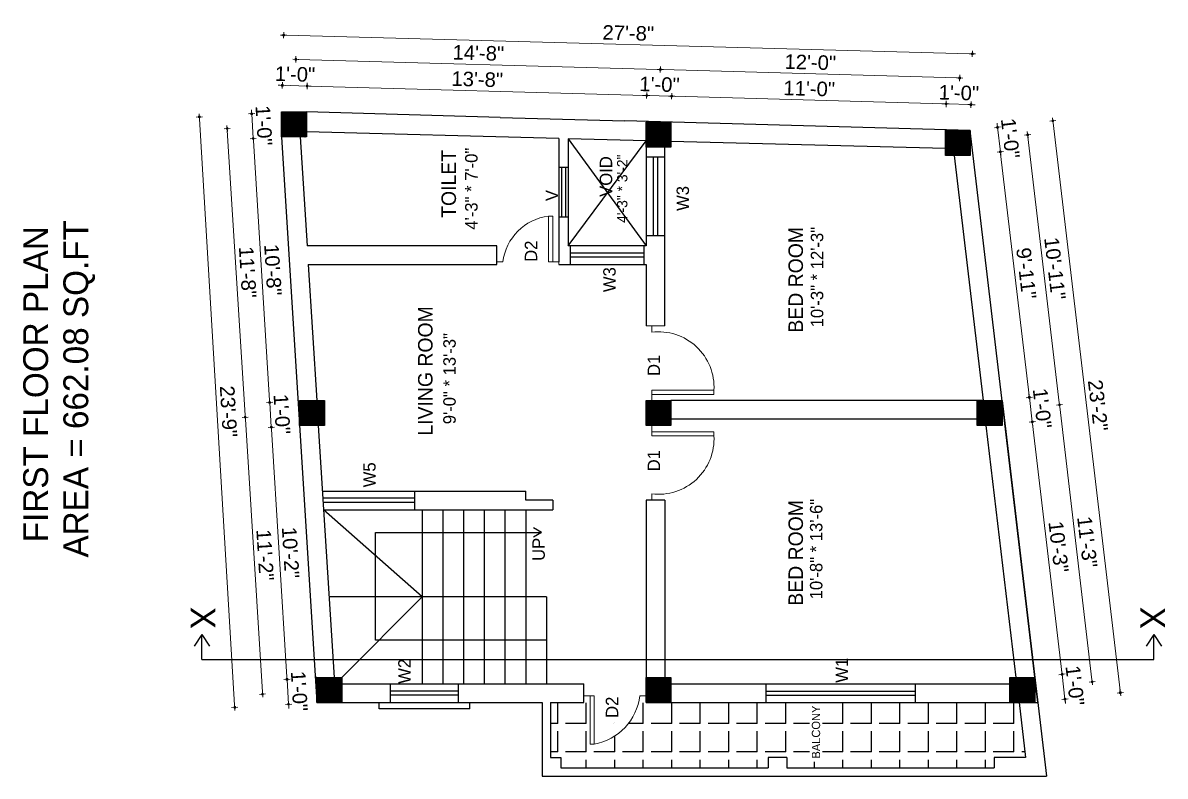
# Model space of a CAD drawing. Header units: inches. Extents: x 10143 to 33197, y -150 to 3760.
# Drawn here: x 25724 to 26275, y 2307 to 2671 of the extents above; entities that cross this region are included whole.
import ezdxf
from ezdxf.enums import TextEntityAlignment as Align

# ---------------------------------------------------------------- set-up
doc = ezdxf.new("R2010")
doc.units = ezdxf.units.IN
doc.header["$LTSCALE"] = 0.5
doc.header["$MEASUREMENT"] = 0
doc.header["$PDMODE"] = 66
for name, color, linetype, lineweight in [('0.13', 2, 'Continuous', 13), ('DW TEXT', 92, 'Continuous', 15), ('ELEVATION', 85, 'Continuous', 9), ('hatch', 9, 'Continuous', 0), ('Toilet', 7, 'Continuous', 25)]:
    doc.layers.add(name, color=color, linetype=linetype, lineweight=lineweight)
doc.styles.add('CEN', font='GOTHIC.TTF')
doc.styles.get("Standard").update_dxf_attribs({"font": 'arial.ttf'})
doc.dimstyles.new('S8', dxfattribs={"dimtxt": 5, "dimasz": 1, "dimexe": 6, "dimexo": 18, "dimgap": 1.9375, "dimtad": 1, "dimdec": 0, "dimzin": 3, "dimdsep": 46, "dimlunit": 4, "dimtxsty": 'Standard', "dimblk": 'dot 2', "dimcen": 12, "dimse1": 1, "dimse2": 1, "dimclrd": 1, "dimclre": 1, "dimclrt": 256, "dimadec": 0, "dimazin": 0, "dimtfac": 0.75, "dimtdec": 0, "dimtix": 1, "dimtmove": 1, "dimatfit": 3, "dimldrblk": 'DOT', "dimfxl": 1, "dimtolj": 1, "dimtzin": 0, "dimlwd": 9, "dimlwe": 9, "dimarcsym": 0})
pattern_1 = [(225, (29598.20586, 2601.5891), (0.0883883476, -0.0883883476), [])]

# ---------------------------------------------------------------- blocks, each defined once
blk = doc.blocks.new('dot1')
at = {"layer": 'hatch'}
h = blk.add_hatch(color=256, dxfattribs=at)
edge = h.paths.add_edge_path()
edge.add_arc((0, 0), 1, 0, 360)
for p, q in [((3, 0), (-3, 0)), ((0, 3), (0, -3))]:
    blk.add_line(p, q, dxfattribs=at)
blk.add_circle((0, 0), 1, dxfattribs=at)
blk = doc.blocks.new('dot 2')
at = {"layer": 'hatch', "xscale": 0.5, "yscale": 0.5, "zscale": 0.5}
blk.add_blockref('dot1', (0, 0), dxfattribs=at)
blk = doc.blocks.new('*D1853')
at = {"layer": 'Defpoints', "color": 0, "transparency": 16777216}
for p in [(26212.06, 2354.74), (26225.18, 2356.29), (26213.48, 2342.74)]:
    blk.add_point(p, dxfattribs=at)
at = {"layer": 'Toilet', "color": 1, "lineweight": 9, "transparency": 16777216}
for p, q in [((26225.06, 2357.28), (26224.94, 2358.27)), ((26226.59, 2344.29), (26225.18, 2356.29)), ((26226.71, 2343.29), (26226.83, 2342.3))]:
    blk.add_line(p, q, dxfattribs=at)
for p, rotation in [((26225.18, 2356.29), 276.7273510482261), ((26226.59, 2344.29), 96.72735104822614)]:
    blk.add_blockref('dot 2', p, dxfattribs=dict(at, rotation=rotation))
at = {"layer": 'Toilet', "transparency": 16777216, "insert": (26231.36, 2350.93), "char_height": 7, "attachment_point": 5, "rotation": 276.7274}
blk.add_mtext('\\A1;1\'-0"', dxfattribs=at)
blk = doc.blocks.new('_Dot')
at = {"color": 0, "linetype": 'ByBlock', "lineweight": -2}
blk.add_line((-0.5, 0), (-1, 0), dxfattribs=at)
at = {"color": 0, "linetype": 'ByBlock', "const_width": 0.5}
blk.add_lwpolyline([(-0.25, 0, 1), (0.25, 0, 1)], format="xyb", close=True, dxfattribs=at)
blk = doc.blocks.new('*D1854')
at = {"layer": 'Defpoints', "color": 0, "transparency": 16777216}
for p in [(26196.3, 2476.36), (26210.81, 2478.07), (26212.06, 2354.74)]:
    blk.add_point(p, dxfattribs=at)
at = {"layer": 'Toilet', "color": 1, "lineweight": 9, "transparency": 16777216}
blk.add_line((26225.06, 2357.28), (26210.93, 2477.08), dxfattribs=at)
for p, rotation in [((26210.81, 2478.07), 96.72735104827724), ((26225.18, 2356.29), 276.7273510482772)]:
    blk.add_blockref('dot 2', p, dxfattribs=dict(at, rotation=rotation))
at = {"layer": 'Toilet', "transparency": 16777216, "insert": (26223.47, 2417.83), "char_height": 7, "attachment_point": 5, "rotation": 276.7274}
blk.add_mtext('\\A1;10\'-3"', dxfattribs=at)
blk = doc.blocks.new('*D1855')
at = {"layer": 'Defpoints', "color": 0, "transparency": 16777216}
for p in [(26209.41, 2489.91), (26196.3, 2488.36), (26196.3, 2476.36)]:
    blk.add_point(p, dxfattribs=at)
at = {"layer": 'Toilet', "color": 1, "lineweight": 9, "transparency": 16777216}
for p, q in [((26209.3, 2490.9), (26209.18, 2491.9)), ((26210.81, 2478.07), (26209.41, 2489.91)), ((26210.93, 2477.08), (26211.04, 2476.09))]:
    blk.add_line(p, q, dxfattribs=at)
for p, rotation in [((26209.41, 2489.91), 276.7273510482772), ((26210.81, 2478.07), 96.72735104827724)]:
    blk.add_blockref('dot 2', p, dxfattribs=dict(at, rotation=rotation))
at = {"layer": 'Toilet', "transparency": 16777216, "insert": (26215.59, 2484.64), "char_height": 7, "attachment_point": 5, "rotation": 276.7274}
blk.add_mtext('\\A1;1\'-0"', dxfattribs=at)
blk = doc.blocks.new('*D1856')
at = {"layer": 'Defpoints', "color": 0, "transparency": 16777216}
for p in [(26180.93, 2606.64), (26195.44, 2608.35), (26196.3, 2488.36)]:
    blk.add_point(p, dxfattribs=at)
at = {"layer": 'Toilet', "color": 1, "lineweight": 9, "transparency": 16777216}
blk.add_line((26209.3, 2490.9), (26195.56, 2607.36), dxfattribs=at)
for p, rotation in [((26195.44, 2608.35), 96.72735104827724), ((26209.41, 2489.91), 276.7273510482772)]:
    blk.add_blockref('dot 2', p, dxfattribs=dict(at, rotation=rotation))
at = {"layer": 'Toilet', "transparency": 16777216, "insert": (26207.9, 2549.78), "char_height": 7, "attachment_point": 5, "rotation": 276.7274}
blk.add_mtext('\\A1;9\'-11"', dxfattribs=at)
blk = doc.blocks.new('*D1857')
at = {"layer": 'Defpoints', "color": 0, "transparency": 16777216}
for p in [(26180.93, 2618.64), (26194.05, 2620.19), (26180.93, 2606.64)]:
    blk.add_point(p, dxfattribs=at)
at = {"layer": 'Toilet', "color": 1, "lineweight": 9, "transparency": 16777216}
for p, q in [((26193.93, 2621.18), (26193.81, 2622.17)), ((26195.44, 2608.35), (26194.05, 2620.19)), ((26195.56, 2607.36), (26195.68, 2606.37))]:
    blk.add_line(p, q, dxfattribs=at)
for p, rotation in [((26194.05, 2620.19), 276.7273510482772), ((26195.44, 2608.35), 96.72735104827724)]:
    blk.add_blockref('dot 2', p, dxfattribs=dict(at, rotation=rotation))
at = {"layer": 'Toilet', "transparency": 16777216, "insert": (26200.22, 2614.92), "char_height": 7, "attachment_point": 5, "rotation": 276.7274}
blk.add_mtext('\\A1;1\'-0"', dxfattribs=at)
blk = doc.blocks.new('*D1858')
at = {"layer": 'Defpoints', "color": 0, "transparency": 16777216}
for p in [(26174.93, 2612.64), (26223.94, 2486.33), (26190.3, 2482.36)]:
    blk.add_point(p, dxfattribs=at)
at = {"layer": 'Toilet', "color": 1, "lineweight": 9, "transparency": 16777216}
blk.add_line((26208.69, 2615.62), (26223.83, 2487.32), dxfattribs=at)
for p, rotation in [((26208.58, 2616.61), 96.72735104822522), ((26223.94, 2486.33), 276.7273510482252)]:
    blk.add_blockref('dot 2', p, dxfattribs=dict(at, rotation=rotation))
at = {"layer": 'Toilet', "transparency": 16777216, "insert": (26221.73, 2552.12), "char_height": 7, "attachment_point": 5, "rotation": 276.7274}
blk.add_mtext('\\A1;10\'-11"', dxfattribs=at)
blk = doc.blocks.new('*D1859')
at = {"layer": 'Defpoints', "color": 0, "transparency": 16777216}
for p in [(26190.3, 2482.36), (26239.7, 2352.71), (26206.06, 2348.74)]:
    blk.add_point(p, dxfattribs=at)
at = {"layer": 'Toilet', "color": 1, "lineweight": 9, "transparency": 16777216}
blk.add_line((26224.06, 2485.34), (26239.59, 2353.7), dxfattribs=at)
for p, rotation in [((26223.94, 2486.33), 96.72735104827724), ((26239.7, 2352.71), 276.7273510482772)]:
    blk.add_blockref('dot 2', p, dxfattribs=dict(at, rotation=rotation))
at = {"layer": 'Toilet', "transparency": 16777216, "insert": (26237.3, 2420.17), "char_height": 7, "attachment_point": 5, "rotation": 276.7274}
blk.add_mtext('\\A1;11\'-3"', dxfattribs=at)
blk = doc.blocks.new('*D1860')
at = {"layer": 'Defpoints', "color": 0, "transparency": 16777216}
for p in [(26220.73, 2623.33), (26180.93, 2618.64), (26213.48, 2342.74)]:
    blk.add_point(p, dxfattribs=at)
at = {"layer": 'Toilet', "color": 1, "lineweight": 9, "transparency": 16777216}
blk.add_line((26253.16, 2348.43), (26220.85, 2622.34), dxfattribs=at)
for p, rotation in [((26220.73, 2623.33), 96.72735104822537), ((26253.27, 2347.43), 276.7273510482254)]:
    blk.add_blockref('dot 2', p, dxfattribs=dict(at, rotation=rotation))
at = {"layer": 'Toilet', "transparency": 16777216, "insert": (26242.48, 2486.03), "char_height": 7, "attachment_point": 5, "rotation": 276.7274}
blk.add_mtext('\\A1;23\'-2"', dxfattribs=at)
blk = doc.blocks.new('*D1861')
at = {"layer": 'Defpoints', "color": 0, "transparency": 16777216}
for p in [(26031.45, 2648.07), (26030.57, 2616.69), (26174.93, 2612.64)]:
    blk.add_point(p, dxfattribs=at)
at = {"layer": 'Toilet', "color": 1, "lineweight": 9, "transparency": 16777216}
blk.add_line((26174.81, 2644.05), (26032.45, 2648.04), dxfattribs=at)
for p, rotation in [((26031.45, 2648.07), 178.3940478382747), ((26175.81, 2644.02), 358.3940478382747)]:
    blk.add_blockref('dot 2', p, dxfattribs=dict(at, rotation=rotation))
at = {"layer": 'Toilet', "transparency": 16777216, "insert": (26103.79, 2651.55), "char_height": 7, "attachment_point": 5, "rotation": 358.394}
blk.add_mtext('\\A1;12\'-0"', dxfattribs=at)
blk = doc.blocks.new('*D1862')
at = {"layer": 'Defpoints', "color": 0, "transparency": 16777216}
for p in [(25855.72, 2653), (25854.84, 2621.61), (26030.57, 2616.69)]:
    blk.add_point(p, dxfattribs=at)
at = {"layer": 'Toilet', "color": 1, "lineweight": 9, "transparency": 16777216}
blk.add_line((26030.45, 2648.1), (25856.72, 2652.97), dxfattribs=at)
for p, rotation in [((25855.72, 2653), 178.3940478382136), ((26031.45, 2648.07), 358.3940478382136)]:
    blk.add_blockref('dot 2', p, dxfattribs=dict(at, rotation=rotation))
at = {"layer": 'Toilet', "transparency": 16777216, "insert": (25943.74, 2656.04), "char_height": 7, "attachment_point": 5, "rotation": 358.394}
blk.add_mtext('\\A1;14\'-8"', dxfattribs=at)
blk = doc.blocks.new('*D1808')
at = {"layer": 'Defpoints', "color": 0, "transparency": 16777216}
for p in [(26169.28, 2631.49), (26168.93, 2618.98), (26180.93, 2618.64)]:
    blk.add_point(p, dxfattribs=at)
at = {"layer": 'Toilet', "color": 1, "lineweight": 9, "transparency": 16777216}
for p, q in [((26168.28, 2631.51), (26167.28, 2631.54)), ((26181.28, 2631.15), (26169.28, 2631.49)), ((26182.28, 2631.12), (26183.28, 2631.09))]:
    blk.add_line(p, q, dxfattribs=at)
for p, rotation in [((26169.28, 2631.49), 358.3940478382726), ((26181.28, 2631.15), 178.3940478382726)]:
    blk.add_blockref('dot 2', p, dxfattribs=dict(at, rotation=rotation))
at = {"layer": 'Toilet', "transparency": 16777216, "insert": (26175.44, 2636.83), "char_height": 7, "attachment_point": 5, "rotation": 358.394}
blk.add_mtext('\\A1;1\'-0"', dxfattribs=at)
blk = doc.blocks.new('*D1863')
at = {"layer": 'Defpoints', "color": 0, "transparency": 16777216}
for p in [(26036.92, 2635.2), (26036.57, 2622.69), (26168.93, 2618.98)]:
    blk.add_point(p, dxfattribs=at)
at = {"layer": 'Toilet', "color": 1, "lineweight": 9, "transparency": 16777216}
blk.add_line((26168.28, 2631.51), (26037.92, 2635.17), dxfattribs=at)
for p, rotation in [((26036.92, 2635.2), 178.3940478382136), ((26169.28, 2631.49), 358.3940478382136)]:
    blk.add_blockref('dot 2', p, dxfattribs=dict(at, rotation=rotation))
at = {"layer": 'Toilet', "transparency": 16777216, "insert": (26103.26, 2638.85), "char_height": 7, "attachment_point": 5, "rotation": 358.394}
blk.add_mtext('\\A1;11\'-0"', dxfattribs=at)
blk = doc.blocks.new('*D1864')
at = {"layer": 'Defpoints', "color": 0, "transparency": 16777216}
for p in [(26024.93, 2635.53), (26024.57, 2622.69), (26036.57, 2622.69)]:
    blk.add_point(p, dxfattribs=at)
at = {"layer": 'Toilet', "color": 1, "lineweight": 9, "transparency": 16777216}
for p, q in [((26023.93, 2635.56), (26022.93, 2635.59)), ((26036.92, 2635.2), (26024.93, 2635.53)), ((26037.92, 2635.17), (26038.92, 2635.14))]:
    blk.add_line(p, q, dxfattribs=at)
for p, rotation in [((26024.93, 2635.53), 358.3940478382136), ((26036.92, 2635.2), 178.3940478382136)]:
    blk.add_blockref('dot 2', p, dxfattribs=dict(at, rotation=rotation))
at = {"layer": 'Toilet', "transparency": 16777216, "insert": (26031.08, 2640.87), "char_height": 7, "attachment_point": 5, "rotation": 358.394}
blk.add_mtext('\\A1;1\'-0"', dxfattribs=at)
blk = doc.blocks.new('*D1865')
at = {"layer": 'Defpoints', "color": 0, "transparency": 16777216}
for p in [(25861.19, 2640.12), (25860.84, 2627.61), (26024.57, 2622.69)]:
    blk.add_point(p, dxfattribs=at)
at = {"layer": 'Toilet', "color": 1, "lineweight": 9, "transparency": 16777216}
blk.add_line((26023.93, 2635.56), (25862.19, 2640.1), dxfattribs=at)
for p, rotation in [((25861.19, 2640.12), 178.3940478382136), ((26024.93, 2635.53), 358.3940478382136)]:
    blk.add_blockref('dot 2', p, dxfattribs=dict(at, rotation=rotation))
at = {"layer": 'Toilet', "transparency": 16777216, "insert": (25943.21, 2643.34), "char_height": 7, "attachment_point": 5, "rotation": 358.394}
blk.add_mtext('\\A1;13\'-8"', dxfattribs=at)
blk = doc.blocks.new('*D1866')
at = {"layer": 'Defpoints', "color": 0, "transparency": 16777216}
for p in [(25849.2, 2640.46), (25848.84, 2627.61), (25860.84, 2627.61)]:
    blk.add_point(p, dxfattribs=at)
at = {"layer": 'Toilet', "color": 1, "lineweight": 9, "transparency": 16777216}
for p, q in [((25848.2, 2640.49), (25847.2, 2640.52)), ((25861.19, 2640.12), (25849.2, 2640.46)), ((25862.19, 2640.1), (25863.19, 2640.07))]:
    blk.add_line(p, q, dxfattribs=at)
for p, rotation in [((25849.2, 2640.46), 358.3940478382136), ((25861.19, 2640.12), 178.3940478382136)]:
    blk.add_blockref('dot 2', p, dxfattribs=dict(at, rotation=rotation))
at = {"layer": 'Toilet', "transparency": 16777216, "insert": (25855.35, 2645.8), "char_height": 7, "attachment_point": 5, "rotation": 358.394}
blk.add_mtext('\\A1;1\'-0"', dxfattribs=at)
blk = doc.blocks.new('*D1867')
at = {"layer": 'Defpoints', "color": 0, "transparency": 16777216}
for p in [(25849.84, 2664.63), (25848.84, 2627.61), (26180.93, 2618.64)]:
    blk.add_point(p, dxfattribs=at)
at = {"layer": 'Toilet', "color": 1, "lineweight": 9, "transparency": 16777216}
blk.add_line((26180.93, 2655.68), (25850.84, 2664.61), dxfattribs=at)
for p, rotation in [((25849.84, 2664.63), 178.452048590756), ((26181.93, 2655.66), 358.452048590756)]:
    blk.add_blockref('dot 2', p, dxfattribs=dict(at, rotation=rotation))
at = {"layer": 'Toilet', "transparency": 16777216, "insert": (26016.03, 2665.65), "char_height": 7, "attachment_point": 5, "rotation": 358.452}
blk.add_mtext('\\A1;27\'-8"', dxfattribs=at)
blk = doc.blocks.new('*D1868')
at = {"layer": 'Defpoints', "color": 0, "transparency": 16777216}
for p in [(25851.49, 2353.89), (25865.14, 2354.74), (25865.89, 2342.74)]:
    blk.add_point(p, dxfattribs=at)
at = {"layer": 'Toilet', "color": 1, "lineweight": 9, "transparency": 16777216}
for p, q in [((25851.43, 2354.89), (25851.36, 2355.88)), ((25852.24, 2341.89), (25851.49, 2353.89)), ((25852.3, 2340.89), (25852.36, 2339.89))]:
    blk.add_line(p, q, dxfattribs=at)
for p, rotation in [((25851.49, 2353.89), 273.575827605936), ((25852.24, 2341.89), 93.57582760593601)]:
    blk.add_blockref('dot 2', p, dxfattribs=dict(at, rotation=rotation))
at = {"layer": 'Toilet', "transparency": 16777216, "insert": (25857.36, 2348.23), "char_height": 7, "attachment_point": 5, "rotation": 273.5758}
blk.add_mtext('\\A1;1\'-0"', dxfattribs=at)
blk = doc.blocks.new('*D1869')
at = {"layer": 'Defpoints', "color": 0, "transparency": 16777216}
for p in [(25843.89, 2475.51), (25857.54, 2476.36), (25865.14, 2354.74)]:
    blk.add_point(p, dxfattribs=at)
at = {"layer": 'Toilet', "color": 1, "lineweight": 9, "transparency": 16777216}
blk.add_line((25851.43, 2354.89), (25843.95, 2474.51), dxfattribs=at)
for p, rotation in [((25843.89, 2475.51), 93.57582760592229), ((25851.49, 2353.89), 273.5758276059223)]:
    blk.add_blockref('dot 2', p, dxfattribs=dict(at, rotation=rotation))
at = {"layer": 'Toilet', "transparency": 16777216, "insert": (25853.19, 2415.04), "char_height": 7, "attachment_point": 5, "rotation": 273.5758}
blk.add_mtext('\\A1;10\'-2"', dxfattribs=at)
blk = doc.blocks.new('*D1870')
at = {"layer": 'Defpoints', "color": 0, "transparency": 16777216}
for p in [(25843.14, 2487.46), (25857.54, 2488.36), (25857.54, 2476.36)]:
    blk.add_point(p, dxfattribs=at)
at = {"layer": 'Toilet', "color": 1, "lineweight": 9, "transparency": 16777216}
for p, q in [((25843.08, 2488.46), (25843.02, 2489.46)), ((25843.89, 2475.51), (25843.14, 2487.46)), ((25843.95, 2474.51), (25844.01, 2473.51))]:
    blk.add_line(p, q, dxfattribs=at)
for p, rotation in [((25843.14, 2487.46), 273.5758276059223), ((25843.89, 2475.51), 93.57582760592229)]:
    blk.add_blockref('dot 2', p, dxfattribs=dict(at, rotation=rotation))
at = {"layer": 'Toilet', "transparency": 16777216, "insert": (25849.02, 2481.83), "char_height": 7, "attachment_point": 5, "rotation": 273.5758}
blk.add_mtext('\\A1;1\'-0"', dxfattribs=at)
blk = doc.blocks.new('*D1871')
at = {"layer": 'Defpoints', "color": 0, "transparency": 16777216}
for p in [(25835.19, 2614.76), (25848.84, 2615.61), (25857.54, 2488.36)]:
    blk.add_point(p, dxfattribs=at)
at = {"layer": 'Toilet', "color": 1, "lineweight": 9, "transparency": 16777216}
blk.add_line((25843.08, 2488.46), (25835.25, 2613.76), dxfattribs=at)
for p, rotation in [((25835.19, 2614.76), 93.57582760592229), ((25843.14, 2487.46), 273.5758276059223)]:
    blk.add_blockref('dot 2', p, dxfattribs=dict(at, rotation=rotation))
at = {"layer": 'Toilet', "transparency": 16777216, "insert": (25844.66, 2551.46), "char_height": 7, "attachment_point": 5, "rotation": 273.5758}
blk.add_mtext('\\A1;10\'-8"', dxfattribs=at)
blk = doc.blocks.new('*D1872')
at = {"layer": 'Defpoints', "color": 0, "transparency": 16777216}
for p in [(25848.84, 2627.61), (25834.44, 2626.72), (25848.84, 2615.61)]:
    blk.add_point(p, dxfattribs=at)
at = {"layer": 'Toilet', "color": 1, "lineweight": 9, "transparency": 16777216}
for p, q in [((25834.38, 2627.71), (25834.31, 2628.71)), ((25835.19, 2614.76), (25834.44, 2626.72)), ((25835.25, 2613.76), (25835.31, 2612.77))]:
    blk.add_line(p, q, dxfattribs=at)
for p, rotation in [((25834.44, 2626.72), 273.5758276059223), ((25835.19, 2614.76), 93.57582760592229)]:
    blk.add_blockref('dot 2', p, dxfattribs=dict(at, rotation=rotation))
at = {"layer": 'Toilet', "transparency": 16777216, "insert": (25840.31, 2621.08), "char_height": 7, "attachment_point": 5, "rotation": 273.5758}
blk.add_mtext('\\A1;1\'-0"', dxfattribs=at)
blk = doc.blocks.new('*D1846')
at = {"layer": 'Defpoints', "color": 0, "transparency": 16777216}
for p in [(25854.84, 2621.61), (25831.33, 2480.35), (25863.54, 2482.36)]:
    blk.add_point(p, dxfattribs=at)
at = {"layer": 'Toilet', "color": 1, "lineweight": 9, "transparency": 16777216}
blk.add_line((25822.69, 2618.6), (25831.26, 2481.35), dxfattribs=at)
for p, rotation in [((25822.62, 2619.6), 93.57584364637044), ((25831.33, 2480.35), 273.5758436463705)]:
    blk.add_blockref('dot 2', p, dxfattribs=dict(at, rotation=rotation))
at = {"layer": 'Toilet', "transparency": 16777216, "insert": (25832.48, 2550.32), "char_height": 7, "attachment_point": 5, "rotation": 273.5758}
blk.add_mtext('\\A1;11\'-8"', dxfattribs=at)
blk = doc.blocks.new('*D1847')
at = {"layer": 'Defpoints', "color": 0, "transparency": 16777216}
for p in [(25863.54, 2482.36), (25839.68, 2346.73), (25871.89, 2348.74)]:
    blk.add_point(p, dxfattribs=at)
at = {"layer": 'Toilet', "color": 1, "lineweight": 9, "transparency": 16777216}
blk.add_line((25831.39, 2479.35), (25839.61, 2347.73), dxfattribs=at)
for p, rotation in [((25831.33, 2480.35), 93.57584364624708), ((25839.68, 2346.73), 273.5758436462471)]:
    blk.add_blockref('dot 2', p, dxfattribs=dict(at, rotation=rotation))
at = {"layer": 'Toilet', "transparency": 16777216, "insert": (25840.94, 2413.88), "char_height": 7, "attachment_point": 5, "rotation": 273.5758}
blk.add_mtext('\\A1;11\'-2"', dxfattribs=at)
blk = doc.blocks.new('*D1848')
at = {"layer": 'Defpoints', "color": 0, "transparency": 16777216}
for p in [(25848.84, 2627.61), (25865.89, 2342.74), (25826.28, 2340.37)]:
    blk.add_point(p, dxfattribs=at)
at = {"layer": 'Toilet', "color": 1, "lineweight": 9, "transparency": 16777216}
blk.add_line((25809.29, 2624.25), (25826.22, 2341.37), dxfattribs=at)
for p, rotation in [((25809.23, 2625.24), 93.425574687815), ((25826.28, 2340.37), 273.425574687815)]:
    blk.add_blockref('dot 2', p, dxfattribs=dict(at, rotation=rotation))
at = {"layer": 'Toilet', "transparency": 16777216, "insert": (25823.26, 2483.14), "char_height": 7, "attachment_point": 5, "rotation": 273.4256}
blk.add_mtext('\\A1;23\'-9"', dxfattribs=at)

msp = doc.modelspace()

# ---------------------------------------------------------------- hatches: boundary and pattern name
at = {"layer": 'Toilet'}
h = msp.add_hatch(dxfattribs=at)
h.set_pattern_fill('ANSI31', color=256, angle=180)
h.set_pattern_definition(pattern_1)
h.paths.add_polyline_path([(25848.84, 2627.61), (25848.84, 2615.62), (25848.84, 2615.61), (25860.84, 2615.61), (25860.84, 2627.61)])
h = msp.add_hatch(dxfattribs=at)
h.set_pattern_fill('ANSI31', color=256, angle=180)
h.set_pattern_definition(pattern_1)
h.paths.add_polyline_path([(26200.06, 2342.74), (26212.06, 2342.74), (26212.06, 2354.74), (26200.06, 2354.74)])
h.paths.add_polyline_path([(26036.57, 2342.74), (26036.57, 2354.74), (26024.57, 2354.74), (26024.57, 2342.74)])
h.paths.add_polyline_path([(25877.89, 2354.74), (25865.89, 2354.74), (25865.89, 2342.74), (25877.89, 2342.74)])
h.paths.add_polyline_path([(25869.54, 2488.36), (25857.54, 2488.36), (25857.54, 2476.36), (25869.54, 2476.36)])
h.paths.add_polyline_path([(26024.57, 2610.69), (26036.57, 2610.69), (26036.57, 2622.69), (26024.57, 2622.69)])
h.paths.add_polyline_path([(26180.93, 2606.64), (26180.93, 2618.64), (26168.93, 2618.64), (26168.93, 2606.64)])
h.paths.add_polyline_path([(26184.3, 2488.36), (26184.3, 2476.36), (26196.3, 2476.36), (26196.3, 2488.36)])
h.paths.add_polyline_path([(26036.57, 2488.36), (26024.57, 2488.36), (26024.57, 2476.36), (26036.57, 2476.36)])
h = msp.add_hatch(dxfattribs=at)
h.set_pattern_fill('ANGLE', color=256, scale=50, angle=90)
h.set_pattern_definition([(90, (27741.979, -19708.644), (-13.75, 4e-15), [10, -3.75]), (180, (27741.979, -19708.644), (-5e-15, -13.75), [10, -3.75])])
edge = h.paths.add_edge_path()
edge.add_line((26024.57, 2342.74), (26024.57, 2346))
edge.add_line((26024.57, 2346), (26021.57, 2346))
edge.add_arc((25994.84, 2349.06), 26.9, 280.1231, 353.4705, ccw=False)
edge.add_line((25999.57, 2322.57), (25997.57, 2322.57))
edge.add_line((25997.57, 2322.57), (25997.57, 2346))
edge.add_line((25997.57, 2346), (25994.57, 2346))
edge.add_line((25994.57, 2346), (25994.57, 2343.24))
edge.add_line((25994.57, 2343.24), (25994.57, 2342.74))
edge.add_line((25994.57, 2342.74), (25978.57, 2342.74))
edge.add_line((25978.57, 2342.74), (25978.57, 2316.18))
edge.add_line((25978.57, 2316.18), (25983.57, 2316.18))
edge.add_line((25983.57, 2316.18), (25983.57, 2311.18))
edge.add_line((25983.57, 2311.18), (26083.48, 2311.18))
edge.add_line((26083.48, 2311.18), (26083.48, 2316.18))
edge.add_line((26083.48, 2316.18), (26092.48, 2316.18))
edge.add_line((26092.48, 2316.18), (26092.48, 2311.18))
edge.add_line((26092.48, 2311.18), (26192.48, 2311.18))
edge.add_line((26192.48, 2311.18), (26192.48, 2316.18))
edge.add_line((26192.48, 2316.18), (26207.55, 2316.18))
edge.add_line((26207.55, 2316.18), (26204.48, 2342.74))
edge.add_line((26204.48, 2342.74), (26200.06, 2342.74))
edge.add_line((26200.06, 2342.74), (26024.57, 2342.74))
h.paths.add_polyline_path([(26109.68, 2314.06), (26109.68, 2342.83), (26103.38, 2342.83), (26103.38, 2314.06)], flags=16)

# ---------------------------------------------------------------- linework, layer by layer
at = {"layer": '0.13', "color": 0, "ltscale": 0.5}
for p, q in [((25952.57, 2558.03), (25952.57, 2554.03)), ((25982.57, 2558.03), (25982.57, 2554.03)), ((26024.57, 2524.36), (26033.57, 2524.36)), ((26024.57, 2488.36), (26028.57, 2488.36)), ((26024.57, 2476.36), (26028.57, 2476.36)), ((25994.57, 2343.24), (25994.57, 2347.24)), ((26024.57, 2343.24), (26024.57, 2347.24))]:
    msp.add_line(p, q, dxfattribs=at)
at = {"layer": 'ELEVATION', "color": 146, "ltscale": 0.25, "true_color": 0x105689}
for p, q in [((25979.57, 2577.37), (25977.57, 2577.37)), ((25977.57, 2577.37), (25977.57, 2555.27)), ((25979.57, 2555.27), (25979.57, 2577.37)), ((25955.57, 2555.27), (25952.57, 2555.27)), ((25977.57, 2555.27), (25979.57, 2555.27)), ((25982.57, 2555.27), (25979.57, 2555.27)), ((26027.33, 2524.36), (26027.33, 2521.36)), ((26057.33, 2493.36), (26027.33, 2493.36)), ((26027.33, 2493.36), (26027.33, 2491.36)), ((26027.33, 2488.36), (26027.33, 2491.36)), ((26027.33, 2491.36), (26057.33, 2491.36)), ((26057.33, 2491.36), (26057.33, 2493.36)), ((26027.33, 2476.36), (26027.33, 2473.36)), ((26027.33, 2473.36), (26057.33, 2473.36)), ((26027.33, 2471.36), (26027.33, 2473.36)), ((26057.33, 2473.36), (26057.33, 2471.36)), ((26057.33, 2471.36), (26027.33, 2471.36)), ((26027.33, 2440.36), (26027.33, 2443.36)), ((25994.57, 2346), (25997.57, 2346)), ((25997.57, 2346), (25997.57, 2322.57)), ((25999.57, 2346), (25997.57, 2346)), ((25999.57, 2322.57), (25999.57, 2346)), ((26021.57, 2346), (26024.57, 2346)), ((25997.57, 2322.57), (25999.57, 2322.57))]:
    msp.add_line(p, q, dxfattribs=at)
for centre, radius, start, end in [((25980.85, 2552.1), 25.48, 97.3965, 172.8417), ((26030.62, 2494.81), 26.75, 356.8879, 97.062), ((26030.62, 2469.91), 26.75, 262.938, 3.1121), ((25994.84, 2349.06), 26.9, 280.1231, 353.4705)]:
    msp.add_arc(centre, radius, start, end, dxfattribs=at)
at = {"layer": 'Toilet'}
for p, q in [((25954.29, 2624.99), (25860.84, 2627.61)), ((25954.29, 2624.99), (26014.29, 2623.31)), ((26180.93, 2618.64), (26014.29, 2623.31)), ((26015.57, 2623.28), (26015.57, 2623.28)), ((25982.57, 2614.83), (25860.84, 2618.01)), ((26168.93, 2609.97), (26168.93, 2618.98)), ((26213.48, 2342.74), (26180.93, 2618.64)), ((25848.84, 2615.61), (25865.89, 2342.74)), ((25857.85, 2615.61), (25861.14, 2563.03)), ((25982.57, 2614.83), (25982.57, 2555.27)), ((26024.57, 2613.73), (25987.07, 2614.71)), ((25987.07, 2614.71), (25987.07, 2563.03)), ((25987.07, 2614.71), (26024.57, 2563.03)), ((25987.07, 2563.03), (26024.57, 2613.73)), ((26024.57, 2610.69), (26024.57, 2563.03)), ((26033.57, 2524.36), (26033.57, 2610.69)), ((26168.93, 2609.97), (26036.57, 2613.42)), ((26033.57, 2605.86), (26024.57, 2605.86)), ((26028.07, 2605.86), (26028.07, 2567.86)), ((26030.07, 2605.86), (26030.07, 2567.86)), ((26187.24, 2488.36), (26173.29, 2606.64)), ((25987.07, 2600.87), (25982.57, 2600.87)), ((25983.82, 2600.87), (25983.82, 2576.87)), ((25985.82, 2600.87), (25985.82, 2576.87)), ((25987.07, 2576.87), (25982.57, 2576.87)), ((26033.57, 2567.86), (26024.57, 2567.86)), ((25952.57, 2563.03), (25861.14, 2563.03)), ((25952.57, 2554.03), (25952.57, 2563.03)), ((26024.57, 2563.03), (25987.07, 2563.03)), ((25988.07, 2563.03), (25988.07, 2554.03)), ((26023.57, 2563.03), (26023.57, 2554.03)), ((26023.57, 2559.53), (25988.07, 2559.53)), ((26023.57, 2557.53), (25988.07, 2557.53)), ((25861.7, 2554.03), (25865.81, 2488.36)), ((25861.7, 2554.03), (25952.57, 2554.03)), ((25982.57, 2554.03), (26024.57, 2554.03)), ((26024.57, 2554.03), (26024.57, 2524.36)), ((26187.42, 2488.36), (26036.57, 2488.36)), ((26196.3, 2488.36), (26217.67, 2307.18)), ((26184.3, 2479.36), (26036.57, 2479.36)), ((25866.56, 2476.36), (25874.16, 2354.74)), ((26203, 2354.74), (26188.65, 2476.36)), ((25868.53, 2444.74), (25966.57, 2444.74)), ((25913.09, 2441.24), (25868.72, 2441.24)), ((25913.09, 2435.74), (25913.09, 2444.74)), ((25966.57, 2440.36), (25966.57, 2444.74)), ((25979.57, 2440.36), (25966.57, 2440.36)), ((25979.57, 2440.36), (25979.57, 2435.74)), ((26024.57, 2440.36), (26024.57, 2354.74)), ((26033.57, 2440.36), (26024.57, 2440.36)), ((26033.57, 2440.36), (26033.57, 2354.74)), ((25913.09, 2439.24), (25868.91, 2439.24)), ((25869.09, 2435.74), (25979.57, 2435.74)), ((25916.57, 2393.74), (25869.09, 2435.74)), ((25916.57, 2435.74), (25916.57, 2393.74)), ((25926.57, 2435.74), (25926.57, 2393.74)), ((25936.57, 2435.74), (25936.57, 2393.74)), ((25946.57, 2435.74), (25946.57, 2393.74)), ((25956.57, 2435.74), (25956.57, 2393.74)), ((25966.57, 2435.74), (25966.57, 2393.74)), ((25894.15, 2372.74), (25894.15, 2424.74)), ((25894.15, 2424.74), (25974.18, 2424.74)), ((25974.18, 2424.74), (25970.3, 2427)), ((25974.18, 2424.74), (25970.3, 2422.48)), ((25916.57, 2393.74), (25871.72, 2393.74)), ((25916.57, 2393.74), (25877.89, 2354.74)), ((25976.57, 2393.74), (25916.57, 2393.74)), ((25916.57, 2393.74), (25916.57, 2351.74)), ((25976.57, 2393.74), (25916.57, 2393.74)), ((25926.57, 2393.74), (25926.57, 2351.74)), ((25936.57, 2393.74), (25936.57, 2351.74)), ((25946.57, 2393.74), (25946.57, 2351.74)), ((25956.57, 2393.74), (25956.57, 2351.74)), ((25966.57, 2393.74), (25966.57, 2351.74)), ((25976.57, 2393.74), (25976.57, 2351.74)), ((25810.4, 2375.5), (25806.7, 2369.82)), ((25810.4, 2363.5), (25810.4, 2375.5)), ((25810.4, 2375.5), (25814.1, 2369.82)), ((26269.44, 2375.5), (26265.74, 2369.82)), ((26269.44, 2363.5), (26269.44, 2375.5)), ((26269.44, 2375.5), (26273.14, 2369.82)), ((25976.57, 2372.74), (25894.15, 2372.74)), ((25810.4, 2363.5), (26269.44, 2363.5)), ((25865.89, 2354.74), (25865.14, 2354.74)), ((25877.89, 2351.74), (25994.57, 2351.74)), ((25901.39, 2342.74), (25901.39, 2351.74)), ((25934.07, 2348.24), (25901.39, 2348.24)), ((25934.07, 2351.74), (25934.07, 2342.74)), ((25994.57, 2342.74), (25994.57, 2351.74)), ((26036.57, 2351.74), (26200.06, 2351.74)), ((26082.32, 2351.74), (26082.32, 2342.74)), ((26082.32, 2348.24), (26154.32, 2348.24)), ((26154.32, 2351.74), (26154.32, 2342.74)), ((25865.89, 2342.74), (25974.57, 2342.74)), ((25895.89, 2339.74), (25895.89, 2342.74)), ((25934.07, 2346.24), (25901.39, 2346.24)), ((25939.57, 2339.74), (25939.57, 2342.74)), ((25974.57, 2342.74), (25974.57, 2307.18)), ((25978.57, 2342.74), (25994.57, 2342.74)), ((25978.57, 2342.74), (25978.57, 2316.18)), ((26024.57, 2342.74), (26213.48, 2342.74)), ((26082.32, 2346.24), (26154.32, 2346.24)), ((26204.42, 2342.74), (26207.55, 2316.18)), ((25939.57, 2339.74), (25895.89, 2339.74)), ((25978.57, 2316.18), (25983.57, 2316.18)), ((25983.57, 2316.18), (25983.57, 2311.18)), ((26083.48, 2316.18), (26083.48, 2311.18)), ((26092.48, 2316.18), (26083.48, 2316.18)), ((26092.48, 2316.18), (26092.48, 2311.18)), ((26207.55, 2316.18), (26192.48, 2316.18)), ((26192.48, 2316.18), (26192.48, 2311.18)), ((25983.57, 2311.18), (26083.48, 2311.18)), ((26092.48, 2311.18), (26192.48, 2311.18)), ((25974.57, 2307.18), (26217.67, 2307.18))]:
    msp.add_line(p, q, dxfattribs=at)
for points in [[(25860.84, 2615.61), (25848.84, 2615.61), (25848.84, 2627.61), (25860.84, 2627.61)], [(26036.57, 2610.69), (26024.57, 2610.69), (26024.57, 2622.69), (26036.57, 2622.69)], [(26180.93, 2606.64), (26168.93, 2606.64), (26168.93, 2618.64), (26180.93, 2618.64)], [(25869.54, 2476.36), (25857.54, 2476.36), (25857.54, 2488.36), (25869.54, 2488.36)], [(26036.57, 2476.36), (26024.57, 2476.36), (26024.57, 2488.36), (26036.57, 2488.36)], [(26196.3, 2476.36), (26184.3, 2476.36), (26184.3, 2488.36), (26196.3, 2488.36)], [(25877.89, 2342.74), (25865.89, 2342.74), (25865.89, 2354.74), (25877.89, 2354.74)], [(26036.57, 2342.74), (26024.57, 2342.74), (26024.57, 2354.74), (26036.57, 2354.74)], [(26212.06, 2342.74), (26200.06, 2342.74), (26200.06, 2354.74), (26212.06, 2354.74)]]:
    msp.add_lwpolyline(points, close=True, dxfattribs=at)

# ---------------------------------------------------------------- texts
at = {"layer": 'DW TEXT', "ltscale": 0.13, "style": 'CEN'}
for s, height, rotation, p in [('TOILET', 7, 90, (25929.45, 2592.9)), ('4\'-3" * 7\'-0"', 6, 90, (25940.36, 2590.59)), ('VOID', 6, 90, (26005.26, 2596.46)), ('4\'-3" * 3\'-2"', 5, 90, (26013.11, 2590.59)), ('V', 6, 90, (25979.15, 2587.28)), ('W3', 6, 90, (26042.31, 2585.88)), ('AREA = 662.08 SQ.FT ', 12, 90, (25749.64, 2496.26)), ('FIRST FLOOR PLAN', 12, 90, (25730.29, 2496.26)), ('BED ROOM', 7, 90, (26096.75, 2546.63)), ('10\'-3" * 12\'-3"', 6, 90, (26107.04, 2547.93)), ('D2', 6, 90, (25969.11, 2560.43)), ('W3', 6, 90, (26006.94, 2546.7)), ('LIVING ROOM ', 7, 90, (25918.16, 2503.97)), ('9\'-0" * 13\'-3"', 6, 90, (25929.82, 2498.95)), ('D1', 6, 90, (26028.33, 2505.36)), ('D1', 6, 90, (26028.33, 2459.36)), ('W5', 6, 90, (25891.2, 2452.53)), ('10\'-8" * 13\'-6"', 6, 90, (26106.62, 2416.73)), ('BED ROOM', 7, 90, (26096.75, 2414.9)), ('UP', 6, 90, (25972.79, 2416.6)), ('X', 12, 270, (25810.97, 2383.54)), ('X', 12, 270, (26268.88, 2383.54)), ('W2', 6, 90, (25908.09, 2357.76)), ('W1', 6, 90, (26119.04, 2358.26)), ('D2', 6, 90, (26008.18, 2340.42)), ('BALCONY', 4, 90, (26106.53, 2328.44))]:
    msp.add_text(s, height=height, rotation=rotation, dxfattribs=at).set_placement(p, align=Align.MIDDLE_CENTER)

# ---------------------------------------------------------------- dimensions: what is measured, and where the dimension line sits
at = {"layer": 'Toilet'}
for p1, p2, distance, picture, middle in [((26180.93, 2618.64), (25848.84, 2627.61), -37.03, '*D1867', (26016.03, 2665.65)), ((26174.93, 2612.64), (26030.57, 2616.69), -31.39, '*D1861', (26103.79, 2651.55)), ((26180.93, 2618.64), (26168.93, 2618.98), -12.51, '*D1808', (26175.44, 2636.83)), ((25848.84, 2627.61), (25865.89, 2342.74), -39.68, '*D1848', (25823.26, 2483.14)), ((26213.48, 2342.74), (26180.93, 2618.64), -40.07, '*D1860', (26242.48, 2486.03)), ((25854.84, 2621.61), (25863.54, 2482.36), -32.27, '*D1846', (25832.48, 2550.32)), ((26174.93, 2612.64), (26190.3, 2482.36), 33.88, '*D1858', (26221.73, 2552.12)), ((25865.89, 2342.74), (25865.14, 2354.74), 13.68, '*D1868', (25857.36, 2348.23)), ((26213.48, 2342.74), (26212.06, 2354.74), -13.2, '*D1853', (26231.36, 2350.93))]:
    dim = msp.add_aligned_dim(p1=p1, p2=p2, distance=distance, dimstyle='S8', override={"dimtxt": 7, "dimfxl": 2, "dimfxlon": 1, "dimarcsym": 1}, dxfattribs=at)
    dim.commit()
    dim.dimension.update_dxf_attribs({"geometry": picture, "text_midpoint": middle})
for base, p1, p2, angle, picture, middle in [((25855.72, 2653), (26030.57, 2616.69), (25854.84, 2621.61), 358.394, '*D1862', (25943.74, 2656.04)), ((25849.2, 2640.46), (25860.84, 2627.61), (25848.84, 2627.61), 358.394, '*D1866', (25855.35, 2645.8)), ((25861.19, 2640.12), (26024.57, 2622.69), (25860.84, 2627.61), 358.394, '*D1865', (25943.21, 2643.34)), ((26024.93, 2635.53), (26036.57, 2622.69), (26024.57, 2622.69), 358.394, '*D1864', (26031.08, 2640.87)), ((26036.92, 2635.2), (26168.93, 2618.98), (26036.57, 2622.69), 358.394, '*D1863', (26103.26, 2638.85)), ((25834.44, 2626.72), (25848.84, 2615.61), (25848.84, 2627.61), 273.5758, '*D1872', (25840.31, 2621.08)), ((26194.05, 2620.19), (26180.93, 2606.64), (26180.93, 2618.64), 276.7274, '*D1857', (26200.22, 2614.92)), ((25835.19, 2614.76), (25857.54, 2488.36), (25848.84, 2615.61), 273.5758, '*D1871', (25844.66, 2551.46)), ((26195.44, 2608.35), (26196.3, 2488.36), (26180.93, 2606.64), 276.7274, '*D1856', (26207.9, 2549.78)), ((26209.41, 2489.91), (26196.3, 2476.36), (26196.3, 2488.36), 276.7274, '*D1855', (26215.59, 2484.64)), ((25843.14, 2487.46), (25857.54, 2476.36), (25857.54, 2488.36), 273.5758, '*D1870', (25849.02, 2481.83)), ((26239.7, 2352.71), (26190.3, 2482.36), (26206.06, 2348.74), 96.7274, '*D1859', (26237.3, 2420.17)), ((25839.68, 2346.73), (25863.54, 2482.36), (25871.89, 2348.74), 93.5758, '*D1847', (25840.94, 2413.88)), ((26210.81, 2478.07), (26212.06, 2354.74), (26196.3, 2476.36), 276.7274, '*D1854', (26223.47, 2417.83)), ((25843.89, 2475.51), (25865.14, 2354.74), (25857.54, 2476.36), 273.5758, '*D1869', (25853.19, 2415.04))]:
    dim = msp.add_linear_dim(base=base, p1=p1, p2=p2, angle=angle, dimstyle='S8', override={"dimtxt": 7, "dimfxl": 2, "dimfxlon": 1, "dimarcsym": 1}, dxfattribs=at)
    dim.commit()
    dim.dimension.update_dxf_attribs({"geometry": picture, "text_midpoint": middle})

doc.saveas('drawing.dxf')
